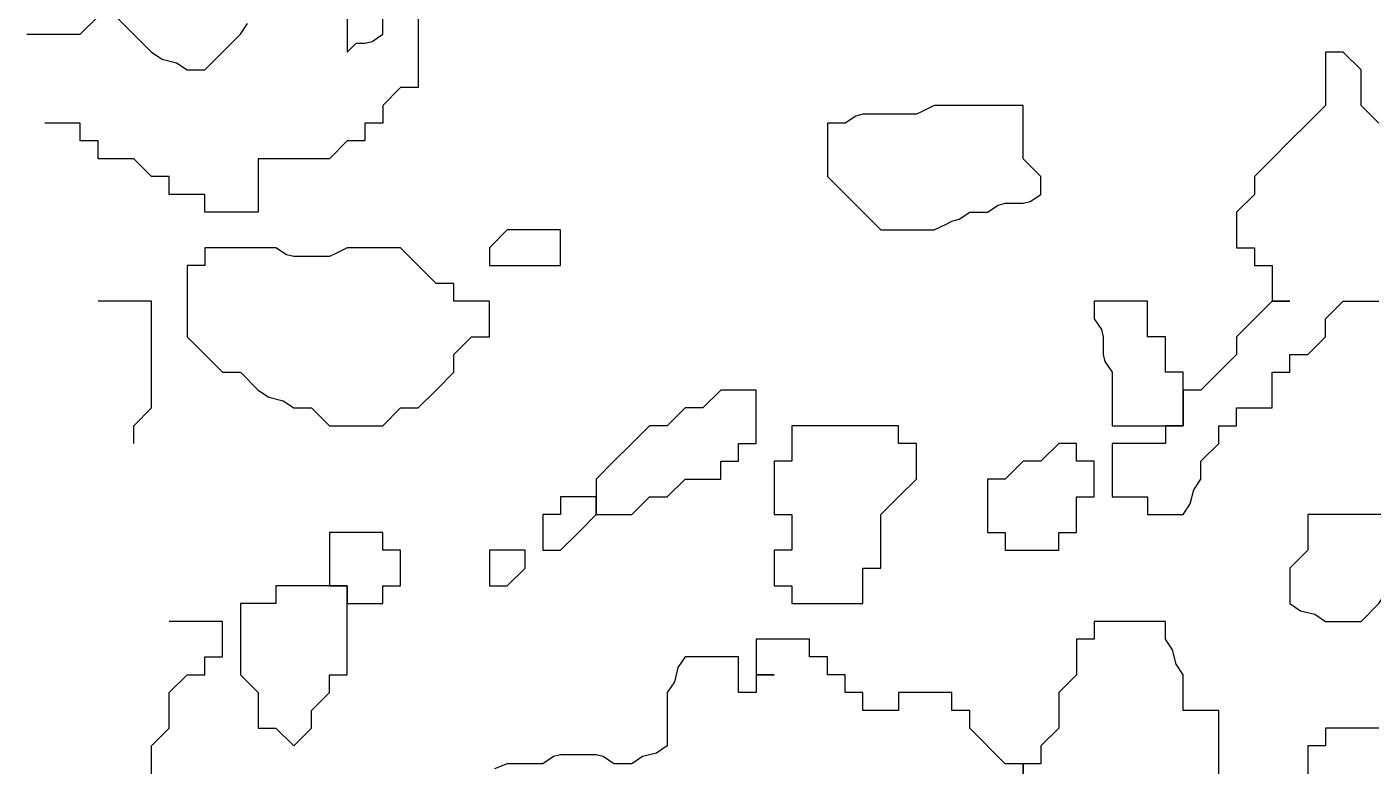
# Model space of a CAD drawing. Header units: inches. Extents: x 794995 to 811195, y 2485918 to 2508058.
# Drawn here: x 795025 to 797295, y 2490714 to 2491961 of the extents above; entities that cross this region are included whole.
import ezdxf

# ---------------------------------------------------------------- set-up
doc = ezdxf.new("R2010")
doc.units = ezdxf.units.IN
doc.header["$MEASUREMENT"] = 0
doc.layers.add('contour', color=7, linetype='Continuous')

msp = doc.modelspace()

# ---------------------------------------------------------------- linework, layer by layer
at = {"layer": 'contour'}
for points in [[(795565.2, 2492008.4), (795565.2, 2491918.4), (795580.2, 2491933.4), (795595.2, 2491933.4), (795607.2, 2491936.4), (795625.2, 2491948.4), (795625.2, 2491978.4)], [(795025.2, 2491948.4), (795115.2, 2491948.4), (795145.2, 2491978.4)], [(795685.2, 2491978.4), (795685.2, 2491858.4), (795655.2, 2491858.4), (795625.2, 2491828.4), (795625.2, 2491798.4), (795595.2, 2491798.4), (795595.2, 2491768.4), (795565.2, 2491768.4), (795535.2, 2491738.4), (795415.2, 2491738.4), (795415.2, 2491648.4), (795385.2, 2491648.4), (795325.2, 2491648.4), (795325.2, 2491678.4), (795265.2, 2491678.4), (795265.2, 2491708.4), (795235.2, 2491708.4), (795205.2, 2491738.4), (795145.2, 2491738.4), (795145.2, 2491768.4), (795115.2, 2491768.4), (795115.2, 2491798.4), (795055.2, 2491798.4)], [(795175.2, 2491978.4), (795235.2, 2491918.4), (795253.2, 2491906.4), (795277.2, 2491900.4), (795295.2, 2491888.4), (795325.2, 2491888.4), (795355.2, 2491918.4), (795385.2, 2491948.4), (795397.2, 2491966.4)], [(797305.2, 2491798.4), (797275.2, 2491828.4), (797275.2, 2491888.4), (797245.2, 2491918.4), (797215.2, 2491918.4), (797215.2, 2491888.4), (797215.2, 2491828.4), (797185.2, 2491798.4), (797155.2, 2491768.4), (797125.2, 2491738.4), (797095.2, 2491708.4), (797095.2, 2491678.4), (797065.2, 2491648.4), (797065.2, 2491588.4), (797095.2, 2491588.4), (797095.2, 2491558.4), (797125.2, 2491558.4), (797125.2, 2491498.4), (797155.2, 2491498.4), (797125.2, 2491498.4), (797095.2, 2491468.4), (797065.2, 2491438.4), (797065.2, 2491408.4), (797035.2, 2491378.4), (797005.2, 2491348.4), (796975.2, 2491348.4), (796975.2, 2491318.4), (796975.2, 2491288.4), (796945.2, 2491288.4), (796945.2, 2491258.4), (796855.2, 2491258.4), (796855.2, 2491228.4), (796855.2, 2491168.4), (796915.2, 2491168.4), (796915.2, 2491138.4), (796975.2, 2491138.4), (796987.2, 2491156.4), (796993.2, 2491180.4), (797005.2, 2491198.4), (797005.2, 2491228.4), (797035.2, 2491258.4), (797035.2, 2491288.4), (797065.2, 2491288.4), (797065.2, 2491318.4), (797095.2, 2491318.4), (797125.2, 2491318.4), (797125.2, 2491378.4), (797155.2, 2491378.4), (797155.2, 2491408.4), (797185.2, 2491408.4), (797215.2, 2491438.4), (797215.2, 2491468.4), (797245.2, 2491498.4), (797275.2, 2491498.4), (797305.2, 2491498.4)], [(795205.2, 2491258.4), (795205.2, 2491288.4), (795235.2, 2491318.4), (795235.2, 2491498.4), (795145.2, 2491498.4)], [(795235.2, 2490628.4), (795235.2, 2490748.4), (795265.2, 2490778.4), (795265.2, 2490838.4), (795295.2, 2490868.4), (795325.2, 2490868.4), (795325.2, 2490898.4), (795355.2, 2490898.4), (795355.2, 2490958.4), (795265.2, 2490958.4)], [(797035.2, 2490688.4), (797035.2, 2490808.4), (796975.2, 2490808.4), (796975.2, 2490868.4), (796963.2, 2490886.4), (796957.2, 2490910.4), (796945.2, 2490928.4), (796945.2, 2490958.4), (796825.2, 2490958.4), (796825.2, 2490928.4), (796795.2, 2490928.4), (796795.2, 2490898.4), (796795.2, 2490868.4), (796765.2, 2490838.4), (796765.2, 2490778.4), (796735.2, 2490748.4), (796735.2, 2490718.4), (796705.2, 2490718.4), (796705.2, 2490688.4), (796705.2, 2490718.4), (796675.2, 2490718.4), (796615.2, 2490778.4), (796615.2, 2490808.4), (796585.2, 2490808.4), (796585.2, 2490838.4), (796495.2, 2490838.4), (796495.2, 2490808.4), (796435.2, 2490808.4), (796435.2, 2490838.4), (796405.2, 2490838.4), (796405.2, 2490868.4), (796375.2, 2490868.4), (796375.2, 2490898.4), (796345.2, 2490898.4), (796345.2, 2490928.4), (796255.2, 2490928.4), (796255.2, 2490898.4), (796255.2, 2490868.4), (796285.2, 2490868.4), (796255.2, 2490868.4), (796255.2, 2490838.4), (796225.2, 2490838.4), (796225.2, 2490898.4), (796135.2, 2490898.4), (796123.2, 2490880.4), (796120.2, 2490868.4), (796117.2, 2490856.4), (796105.2, 2490838.4), (796105.2, 2490748.4), (796087.2, 2490736.4), (796063.2, 2490730.4), (796045.2, 2490718.4), (796015.2, 2490718.4), (795997.2, 2490730.4), (795985.2, 2490733.4), (795925.2, 2490733.4), (795913.2, 2490730.4), (795895.2, 2490718.4), (795835.2, 2490718.4), (795813.7, 2490709.8)], [(797305.2, 2490778.4), (797215.2, 2490778.4), (797215.2, 2490748.4), (797185.2, 2490748.4), (797185.2, 2490718.4), (797185.2, 2490688.4)]]:
    msp.add_lwpolyline(points, dxfattribs=at)
for points in [[(796585.2, 2491633.4), (796597.2, 2491636.4), (796615.2, 2491648.4), (796645.2, 2491648.4), (796663.2, 2491660.4), (796675.2, 2491663.4), (796705.2, 2491663.4), (796717.2, 2491666.4), (796735.2, 2491678.4), (796735.2, 2491708.4), (796705.2, 2491738.4), (796705.2, 2491828.4), (796555.2, 2491828.4), (796535.2, 2491818.4), (796525.2, 2491813.4), (796435.2, 2491813.4), (796423.2, 2491810.4), (796405.2, 2491798.4), (796375.2, 2491798.4), (796375.2, 2491768.4), (796375.2, 2491708.4), (796465.2, 2491618.4), (796555.2, 2491618.4), (796575.2, 2491628.4)], [(795895.2, 2491558.4), (795925.2, 2491558.4), (795925.2, 2491618.4), (795835.2, 2491618.4), (795805.2, 2491588.4), (795805.2, 2491558.4)], [(795625.2, 2491288.4), (795655.2, 2491318.4), (795685.2, 2491318.4), (795715.2, 2491348.4), (795745.2, 2491378.4), (795745.2, 2491408.4), (795775.2, 2491438.4), (795805.2, 2491438.4), (795805.2, 2491498.4), (795745.2, 2491498.4), (795745.2, 2491528.4), (795715.2, 2491528.4), (795655.2, 2491588.4), (795565.2, 2491588.4), (795545.2, 2491578.4), (795535.2, 2491573.4), (795475.2, 2491573.4), (795463.2, 2491576.4), (795445.2, 2491588.4), (795325.2, 2491588.4), (795325.2, 2491558.4), (795295.2, 2491558.4), (795295.2, 2491528.4), (795295.2, 2491438.4), (795355.2, 2491378.4), (795385.2, 2491378.4), (795415.2, 2491348.4), (795433.2, 2491336.4), (795457.2, 2491330.4), (795475.2, 2491318.4), (795505.2, 2491318.4), (795535.2, 2491288.4)], [(796945.2, 2491288.4), (796975.2, 2491288.4), (796975.2, 2491378.4), (796945.2, 2491378.4), (796945.2, 2491438.4), (796915.2, 2491438.4), (796915.2, 2491498.4), (796825.2, 2491498.4), (796825.2, 2491468.4), (796837.2, 2491450.4), (796840.2, 2491438.4), (796840.2, 2491408.4), (796843.2, 2491396.4), (796855.2, 2491378.4), (796855.2, 2491288.4)], [(796045.2, 2491138.4), (796075.2, 2491168.4), (796105.2, 2491168.4), (796135.2, 2491198.4), (796165.2, 2491198.4), (796195.2, 2491198.4), (796195.2, 2491228.4), (796225.2, 2491228.4), (796225.2, 2491258.4), (796255.2, 2491258.4), (796255.2, 2491348.4), (796195.2, 2491348.4), (796165.2, 2491318.4), (796135.2, 2491318.4), (796105.2, 2491288.4), (796075.2, 2491288.4), (796045.2, 2491258.4), (796015.2, 2491228.4), (795985.2, 2491198.4), (795985.2, 2491138.4)], [(796405.2, 2490988.4), (796435.2, 2490988.4), (796435.2, 2491048.4), (796465.2, 2491048.4), (796465.2, 2491138.4), (796495.2, 2491168.4), (796525.2, 2491198.4), (796525.2, 2491258.4), (796495.2, 2491258.4), (796495.2, 2491288.4), (796315.2, 2491288.4), (796315.2, 2491258.4), (796315.2, 2491228.4), (796285.2, 2491228.4), (796285.2, 2491198.4), (796285.2, 2491138.4), (796315.2, 2491138.4), (796315.2, 2491078.4), (796285.2, 2491078.4), (796285.2, 2491048.4), (796285.2, 2491018.4), (796315.2, 2491018.4), (796315.2, 2490988.4)], [(796735.2, 2491078.4), (796765.2, 2491078.4), (796765.2, 2491108.4), (796795.2, 2491108.4), (796795.2, 2491168.4), (796825.2, 2491168.4), (796825.2, 2491228.4), (796795.2, 2491228.4), (796795.2, 2491258.4), (796765.2, 2491258.4), (796735.2, 2491228.4), (796705.2, 2491228.4), (796675.2, 2491198.4), (796645.2, 2491198.4), (796645.2, 2491168.4), (796645.2, 2491108.4), (796675.2, 2491108.4), (796675.2, 2491078.4)], [(795925.2, 2491078.4), (795955.2, 2491108.4), (795985.2, 2491138.4), (795985.2, 2491168.4), (795925.2, 2491168.4), (795925.2, 2491138.4), (795895.2, 2491138.4), (795895.2, 2491108.4), (795895.2, 2491078.4)], [(797275.2, 2490958.4), (797305.2, 2490988.4), (797317.2, 2491006.4), (797320.2, 2491018.4), (797320.2, 2491048.4), (797323.2, 2491060.4), (797335.2, 2491078.4), (797335.2, 2491138.4), (797185.2, 2491138.4), (797185.2, 2491108.4), (797185.2, 2491078.4), (797155.2, 2491048.4), (797155.2, 2490988.4), (797173.2, 2490976.4), (797197.2, 2490970.4), (797215.2, 2490958.4)], [(795595.2, 2490988.4), (795625.2, 2490988.4), (795625.2, 2491018.4), (795655.2, 2491018.4), (795655.2, 2491078.4), (795625.2, 2491078.4), (795625.2, 2491108.4), (795535.2, 2491108.4), (795535.2, 2491078.4), (795535.2, 2491018.4), (795565.2, 2491018.4), (795565.2, 2490988.4)], [(795835.2, 2491018.4), (795865.2, 2491048.4), (795865.2, 2491078.4), (795805.2, 2491078.4), (795805.2, 2491048.4), (795805.2, 2491018.4)], [(795475.2, 2490748.4), (795505.2, 2490778.4), (795505.2, 2490808.4), (795535.2, 2490838.4), (795535.2, 2490868.4), (795565.2, 2490868.4), (795565.2, 2491018.4), (795445.2, 2491018.4), (795445.2, 2490988.4), (795385.2, 2490988.4), (795385.2, 2490958.4), (795385.2, 2490868.4), (795415.2, 2490838.4), (795415.2, 2490778.4), (795445.2, 2490778.4)]]:
    msp.add_lwpolyline(points, close=True, dxfattribs=at)

doc.saveas('drawing.dxf')
